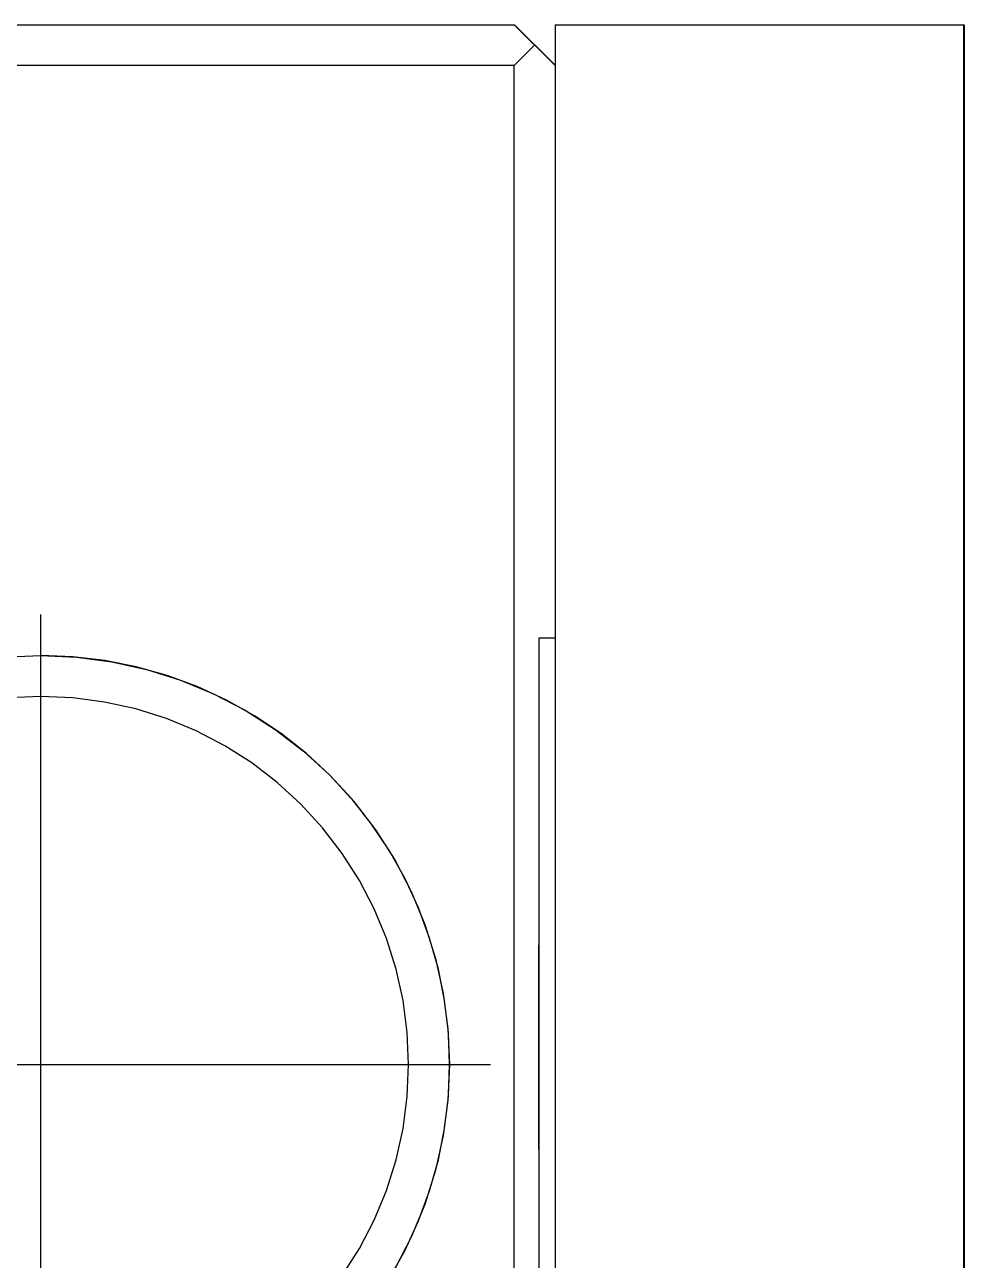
# Model space of a CAD drawing. Extents: x 166 to 392, y 15 to 196.
# Drawn here: x 243.03 to 254.53, y 52.74 to 67.84 of the extents above; entities that cross this region are included whole.
import ezdxf

# ---------------------------------------------------------------- set-up
doc = ezdxf.new("R2010")
doc.units = 0
doc.header["$LTSCALE"] = 10
doc.linetypes.add('CENTER', pattern=[2, 1.25, -0.25, 0.25, -0.25])
doc.layers.get('0').update_dxf_attribs({"linetype": 'CONTINUOUS'})
doc.layers.add('CENTER', color=1, linetype='CENTER')

msp = doc.modelspace()

# ---------------------------------------------------------------- linework, layer by layer
at = {"color": 7, "linetype": 'CONTINUOUS'}
for p, q in [((232.02206, 67.84333), (249.027374, 67.84333)), ((249.022005, 67.843275), (249.521949, 67.34344)), ((249.521949, 67.348756), (249.02743, 67.843386)), ((249.521949, 67.84333), (249.521949, 30.34333)), ((249.521949, 67.84333), (254.527485, 67.84333)), ((254.521949, 35.34333), (254.521949, 67.84333)), ((254.527485, 67.84333), (254.527485, 35.34333)), ((249.021949, 67.34333), (249.272005, 67.59333)), ((249.021949, 67.34333), (231.522061, 67.34333)), ((249.021949, 43.34333), (249.021949, 67.34333)), ((254.524591, 66.457088), (254.524611, 66.498179)), ((254.524611, 66.498179), (254.524632, 66.53215)), ((254.524632, 66.53215), (254.524652, 66.558792)), ((254.524652, 66.558792), (254.524674, 66.57794)), ((254.524674, 66.57794), (254.524695, 66.589476)), ((254.524695, 66.589476), (254.524717, 66.59333)), ((254.524717, 66.59333), (254.524739, 66.589476)), ((254.524739, 66.589476), (254.52476, 66.57794)), ((254.52476, 66.57794), (254.524782, 66.558792)), ((254.524782, 66.558792), (254.524803, 66.53215)), ((254.524803, 66.53215), (254.524823, 66.498179)), ((254.524823, 66.498179), (254.524843, 66.457088)), ((254.524537, 66.293837), (254.524554, 66.354601)), ((254.524554, 66.354601), (254.524572, 66.40913)), ((254.524572, 66.40913), (254.524591, 66.457088)), ((254.524843, 66.457088), (254.524862, 66.40913)), ((254.524862, 66.40913), (254.52488, 66.354601)), ((254.52488, 66.354601), (254.524897, 66.293837)), ((254.524507, 66.15514), (254.524521, 66.227213)), ((254.524521, 66.227213), (254.524537, 66.293837)), ((254.524897, 66.293837), (254.524913, 66.227213)), ((254.524913, 66.227213), (254.524927, 66.15514)), ((254.522399, 65.990543), (254.52241, 66.025442)), ((254.52241, 66.025442), (254.522422, 66.056135)), ((254.522422, 66.056135), (254.522435, 66.082433)), ((254.522435, 66.082433), (254.522448, 66.104175)), ((254.522448, 66.104175), (254.522461, 66.121226)), ((254.522461, 66.121226), (254.522475, 66.13348)), ((254.522475, 66.13348), (254.522489, 66.140864)), ((254.522489, 66.140864), (254.522503, 66.14333)), ((254.522503, 66.14333), (254.522517, 66.140864)), ((254.522517, 66.140864), (254.52253, 66.13348)), ((254.52253, 66.13348), (254.522544, 66.121226)), ((254.522544, 66.121226), (254.522558, 66.104175)), ((254.522558, 66.104175), (254.522571, 66.082433)), ((254.522571, 66.082433), (254.522583, 66.056135)), ((254.522583, 66.056135), (254.522595, 66.025442)), ((254.522595, 66.025442), (254.522607, 65.990543)), ((254.524481, 65.996453), (254.524493, 66.078061)), ((254.524493, 66.078061), (254.524507, 66.15514)), ((254.524927, 66.15514), (254.524941, 66.078061)), ((254.524941, 66.078061), (254.524953, 65.996453)), ((254.526827, 65.990543), (254.526839, 66.025442)), ((254.526839, 66.025442), (254.526851, 66.056135)), ((254.526851, 66.056135), (254.526863, 66.082433)), ((254.526863, 66.082433), (254.526877, 66.104175)), ((254.526877, 66.104175), (254.52689, 66.121226)), ((254.52689, 66.121226), (254.526904, 66.13348)), ((254.526904, 66.13348), (254.526917, 66.140864)), ((254.526917, 66.140864), (254.526931, 66.14333)), ((254.526931, 66.14333), (254.526945, 66.140864)), ((254.526945, 66.140864), (254.526959, 66.13348)), ((254.526959, 66.13348), (254.526973, 66.121226)), ((254.526973, 66.121226), (254.526986, 66.104175)), ((254.526986, 66.104175), (254.526999, 66.082433)), ((254.526999, 66.082433), (254.527012, 66.056135)), ((254.527012, 66.056135), (254.527024, 66.025442)), ((254.527024, 66.025442), (254.527035, 65.990543)), ((254.522359, 65.813558), (254.522368, 65.862888)), ((254.522368, 65.862888), (254.522378, 65.909015)), ((254.522378, 65.909015), (254.522388, 65.951654)), ((254.522388, 65.951654), (254.522399, 65.990543)), ((254.522607, 65.990543), (254.522618, 65.951654)), ((254.522618, 65.951654), (254.522628, 65.909015)), ((254.522628, 65.909015), (254.522637, 65.862888)), ((254.522637, 65.862888), (254.522646, 65.813558)), ((254.524461, 65.821684), (254.52447, 65.910818)), ((254.52447, 65.910818), (254.524481, 65.996453)), ((254.524953, 65.996453), (254.524964, 65.910818)), ((254.524964, 65.910818), (254.524973, 65.821684)), ((254.526788, 65.813558), (254.526797, 65.862888)), ((254.526797, 65.862888), (254.526806, 65.909015)), ((254.526806, 65.909015), (254.526816, 65.951654)), ((254.526816, 65.951654), (254.526827, 65.990543)), ((254.527035, 65.990543), (254.527046, 65.951654)), ((254.527046, 65.951654), (254.527057, 65.909015)), ((254.527057, 65.909015), (254.527066, 65.862888)), ((254.527066, 65.862888), (254.527075, 65.813558)), ((254.522345, 65.706522), (254.522352, 65.761329)), ((254.522352, 65.761329), (254.522359, 65.813558)), ((254.522646, 65.813558), (254.522654, 65.761329)), ((254.522654, 65.761329), (254.522661, 65.706522)), ((254.524448, 65.635136), (254.524454, 65.729601)), ((254.524454, 65.729601), (254.524461, 65.821684)), ((254.524973, 65.821684), (254.52498, 65.729601)), ((254.52498, 65.729601), (254.524986, 65.635136)), ((254.526773, 65.706522), (254.52678, 65.761329)), ((254.52678, 65.761329), (254.526788, 65.813558)), ((254.527075, 65.813558), (254.527082, 65.761329)), ((254.527082, 65.761329), (254.527089, 65.706522)), ((254.522331, 65.530086), (254.522334, 65.590543)), ((254.522334, 65.590543), (254.522339, 65.649476)), ((254.522339, 65.649476), (254.522345, 65.706522)), ((254.522661, 65.706522), (254.522666, 65.649476)), ((254.522666, 65.649476), (254.522671, 65.590543)), ((254.522671, 65.590543), (254.522675, 65.530086)), ((254.524444, 65.538873), (254.524448, 65.635136)), ((254.524986, 65.635136), (254.52499, 65.538873)), ((254.526759, 65.530086), (254.526763, 65.590543)), ((254.526763, 65.590543), (254.526768, 65.649476)), ((254.526768, 65.649476), (254.526773, 65.706522)), ((254.527089, 65.706522), (254.527095, 65.649476)), ((254.527095, 65.649476), (254.5271, 65.590543)), ((254.5271, 65.590543), (254.527104, 65.530086)), ((254.522326, 65.406097), (254.522328, 65.468477)), ((254.522328, 65.468477), (254.522331, 65.530086)), ((254.522675, 65.530086), (254.522678, 65.468477)), ((254.522678, 65.468477), (254.522679, 65.406097)), ((254.52444, 65.34333), (254.524441, 65.441404)), ((254.524441, 65.441404), (254.524444, 65.538873)), ((254.52499, 65.538873), (254.524993, 65.441404)), ((254.524993, 65.441404), (254.524994, 65.34333)), ((254.526755, 65.406097), (254.526756, 65.468477)), ((254.526756, 65.468477), (254.526759, 65.530086)), ((254.527104, 65.530086), (254.527106, 65.468477)), ((254.527106, 65.468477), (254.527108, 65.406097)), ((254.522326, 65.34333), (254.522326, 65.406097)), ((254.522326, 65.280562), (254.522326, 65.34333)), ((254.522328, 65.218182), (254.522326, 65.280562)), ((254.522679, 65.280562), (254.522678, 65.218182)), ((254.522679, 65.406097), (254.52268, 65.34333)), ((254.52268, 65.34333), (254.522679, 65.280562)), ((254.524441, 65.245256), (254.52444, 65.34333)), ((254.524994, 65.34333), (254.524993, 65.245256)), ((254.526754, 65.34333), (254.526755, 65.406097)), ((254.526755, 65.280562), (254.526754, 65.34333)), ((254.526756, 65.218182), (254.526755, 65.280562)), ((254.527108, 65.280562), (254.527106, 65.218182)), ((254.527108, 65.406097), (254.527108, 65.34333)), ((254.527108, 65.34333), (254.527108, 65.280562)), ((254.522331, 65.156573), (254.522328, 65.218182)), ((254.522334, 65.096116), (254.522331, 65.156573)), ((254.522675, 65.156573), (254.522671, 65.096116)), ((254.522678, 65.218182), (254.522675, 65.156573)), ((254.524444, 65.147787), (254.524441, 65.245256)), ((254.524448, 65.051523), (254.524444, 65.147787)), ((254.52499, 65.147787), (254.524986, 65.051523)), ((254.524993, 65.245256), (254.52499, 65.147787)), ((254.526759, 65.156573), (254.526756, 65.218182)), ((254.526763, 65.096116), (254.526759, 65.156573)), ((254.527104, 65.156573), (254.5271, 65.096116)), ((254.527106, 65.218182), (254.527104, 65.156573)), ((254.522339, 65.037183), (254.522334, 65.096116)), ((254.522345, 64.980137), (254.522339, 65.037183)), ((254.522352, 64.925331), (254.522345, 64.980137)), ((254.522661, 64.980137), (254.522654, 64.925331)), ((254.522666, 65.037183), (254.522661, 64.980137)), ((254.522671, 65.096116), (254.522666, 65.037183)), ((254.524454, 64.957058), (254.524448, 65.051523)), ((254.524461, 64.864975), (254.524454, 64.957058)), ((254.52498, 64.957058), (254.524973, 64.864975)), ((254.524986, 65.051523), (254.52498, 64.957058)), ((254.526768, 65.037183), (254.526763, 65.096116)), ((254.526773, 64.980137), (254.526768, 65.037183)), ((254.52678, 64.925331), (254.526773, 64.980137)), ((254.527089, 64.980137), (254.527082, 64.925331)), ((254.527095, 65.037183), (254.527089, 64.980137)), ((254.5271, 65.096116), (254.527095, 65.037183)), ((254.522359, 64.873101), (254.522352, 64.925331)), ((254.522368, 64.823771), (254.522359, 64.873101)), ((254.522378, 64.777644), (254.522368, 64.823771)), ((254.522637, 64.823771), (254.522628, 64.777644)), ((254.522646, 64.873101), (254.522637, 64.823771)), ((254.522654, 64.925331), (254.522646, 64.873101)), ((254.52447, 64.775842), (254.524461, 64.864975)), ((254.524973, 64.864975), (254.524964, 64.775842)), ((254.526788, 64.873101), (254.52678, 64.925331)), ((254.526797, 64.823771), (254.526788, 64.873101)), ((254.526806, 64.777644), (254.526797, 64.823771)), ((254.527066, 64.823771), (254.527057, 64.777644)), ((254.527075, 64.873101), (254.527066, 64.823771)), ((254.527082, 64.925331), (254.527075, 64.873101)), ((254.522388, 64.735005), (254.522378, 64.777644)), ((254.522399, 64.696116), (254.522388, 64.735005)), ((254.52241, 64.661218), (254.522399, 64.696116)), ((254.522422, 64.630524), (254.52241, 64.661218)), ((254.522595, 64.661218), (254.522583, 64.630524)), ((254.522607, 64.696116), (254.522595, 64.661218)), ((254.522618, 64.735005), (254.522607, 64.696116)), ((254.522628, 64.777644), (254.522618, 64.735005)), ((254.524481, 64.690206), (254.52447, 64.775842)), ((254.524493, 64.608598), (254.524481, 64.690206)), ((254.524953, 64.690206), (254.524941, 64.608598)), ((254.524964, 64.775842), (254.524953, 64.690206)), ((254.526816, 64.735005), (254.526806, 64.777644)), ((254.526827, 64.696116), (254.526816, 64.735005)), ((254.526839, 64.661218), (254.526827, 64.696116)), ((254.526851, 64.630524), (254.526839, 64.661218)), ((254.527024, 64.661218), (254.527012, 64.630524)), ((254.527035, 64.696116), (254.527024, 64.661218)), ((254.527046, 64.735005), (254.527035, 64.696116)), ((254.527057, 64.777644), (254.527046, 64.735005)), ((254.522435, 64.604226), (254.522422, 64.630524)), ((254.522448, 64.582484), (254.522435, 64.604226)), ((254.522461, 64.565434), (254.522448, 64.582484)), ((254.522475, 64.553179), (254.522461, 64.565434)), ((254.522489, 64.545796), (254.522475, 64.553179)), ((254.522503, 64.54333), (254.522489, 64.545796)), ((254.522517, 64.545796), (254.522503, 64.54333)), ((254.52253, 64.553179), (254.522517, 64.545796)), ((254.522544, 64.565434), (254.52253, 64.553179)), ((254.522558, 64.582484), (254.522544, 64.565434)), ((254.522571, 64.604226), (254.522558, 64.582484)), ((254.522583, 64.630524), (254.522571, 64.604226)), ((254.524507, 64.53152), (254.524493, 64.608598)), ((254.524521, 64.459446), (254.524507, 64.53152)), ((254.524927, 64.53152), (254.524913, 64.459446)), ((254.524941, 64.608598), (254.524927, 64.53152)), ((254.526863, 64.604226), (254.526851, 64.630524)), ((254.526877, 64.582484), (254.526863, 64.604226)), ((254.52689, 64.565434), (254.526877, 64.582484)), ((254.526904, 64.553179), (254.52689, 64.565434)), ((254.526917, 64.545796), (254.526904, 64.553179)), ((254.526931, 64.54333), (254.526917, 64.545796)), ((254.526945, 64.545796), (254.526931, 64.54333)), ((254.526959, 64.553179), (254.526945, 64.545796)), ((254.526973, 64.565434), (254.526959, 64.553179)), ((254.526986, 64.582484), (254.526973, 64.565434)), ((254.526999, 64.604226), (254.526986, 64.582484)), ((254.527012, 64.630524), (254.526999, 64.604226)), ((254.524537, 64.392822), (254.524521, 64.459446)), ((254.524554, 64.332058), (254.524537, 64.392822)), ((254.524897, 64.392822), (254.52488, 64.332058)), ((254.524913, 64.459446), (254.524897, 64.392822)), ((254.524572, 64.277529), (254.524554, 64.332058)), ((254.524591, 64.229571), (254.524572, 64.277529)), ((254.524611, 64.18848), (254.524591, 64.229571)), ((254.524843, 64.229571), (254.524823, 64.18848)), ((254.524862, 64.277529), (254.524843, 64.229571)), ((254.52488, 64.332058), (254.524862, 64.277529)), ((254.524632, 64.154509), (254.524611, 64.18848)), ((254.524652, 64.127867), (254.524632, 64.154509)), ((254.524674, 64.108719), (254.524652, 64.127867)), ((254.524695, 64.097183), (254.524674, 64.108719)), ((254.524717, 64.09333), (254.524695, 64.097183)), ((254.524739, 64.097183), (254.524717, 64.09333)), ((254.52476, 64.108719), (254.524739, 64.097183)), ((254.524782, 64.127867), (254.52476, 64.108719)), ((254.524803, 64.154509), (254.524782, 64.127867)), ((254.524823, 64.18848), (254.524803, 64.154509)), ((249.322016, 60.34333), (249.322016, 50.34333)), ((249.521949, 60.34333), (249.322016, 60.34333)), ((249.327419, 50.34333), (249.327419, 60.34333)), ((242.838575, 60.115784), (243.230871, 60.131198)), ((243.232532, 60.131198), (243.230871, 60.131198)), ((243.230871, 60.131198), (243.66665, 60.112171)), ((243.624827, 60.115784), (243.232532, 60.131198)), ((244.014704, 60.069639), (243.624827, 60.115784)), ((243.66665, 60.112171), (244.099112, 60.055236)), ((244.399758, 59.993047), (244.014704, 60.069639)), ((244.099112, 60.055236), (244.524966, 59.960827)), ((244.777617, 59.88648), (244.399758, 59.993047)), ((244.524966, 59.960827), (244.940972, 59.829661)), ((245.145949, 59.750595), (244.777617, 59.88648)), ((244.940972, 59.829661), (245.343962, 59.662737)), ((245.502484, 59.58623), (245.145949, 59.750595)), ((243.23076, 59.631198), (242.838559, 59.614074)), ((243.622961, 59.614074), (243.23076, 59.631198)), ((244.012177, 59.562833), (243.622961, 59.614074)), ((244.395446, 59.477864), (244.012177, 59.562833)), ((245.343962, 59.662737), (245.730871, 59.461325)), ((245.845024, 59.394398), (245.502484, 59.58623)), ((244.769851, 59.359814), (244.395446, 59.477864)), ((245.730871, 59.461325), (246.098753, 59.226958)), ((246.171458, 59.176283), (245.845024, 59.394398)), ((245.132542, 59.209583), (244.769851, 59.359814)), ((246.098753, 59.226958), (246.444809, 58.96142)), ((245.48076, 59.028312), (245.132542, 59.209583)), ((246.479772, 58.933227), (246.171458, 59.176283)), ((245.811854, 58.817382), (245.48076, 59.028312)), ((246.444809, 58.96142), (246.766405, 58.666732)), ((246.768065, 58.666732), (246.479772, 58.933227)), ((246.123304, 58.578398), (245.811854, 58.817382)), ((246.766405, 58.666732), (247.061093, 58.345136)), ((247.034561, 58.378438), (246.768065, 58.666732)), ((246.412741, 58.313178), (246.123304, 58.578398)), ((246.67796, 58.023742), (246.412741, 58.313178)), ((247.277616, 58.070124), (247.034561, 58.378438)), ((247.061093, 58.345136), (247.326631, 57.99908)), ((246.916944, 57.712292), (246.67796, 58.023742)), ((247.495732, 57.74369), (247.277616, 58.070124)), ((247.326631, 57.99908), (247.560998, 57.631198)), ((247.127874, 57.381198), (246.916944, 57.712292)), ((247.687564, 57.40115), (247.495732, 57.74369)), ((254.524505, 57.653028), (254.524546, 57.720971)), ((254.524546, 57.720971), (254.524588, 57.774254)), ((254.524588, 57.774254), (254.52463, 57.812551)), ((254.52463, 57.812551), (254.524674, 57.835623)), ((254.524674, 57.835623), (254.524717, 57.84333)), ((254.524717, 57.84333), (254.52476, 57.835623)), ((254.52476, 57.835623), (254.524804, 57.812551)), ((254.524804, 57.812551), (254.524846, 57.774254)), ((254.524846, 57.774254), (254.524888, 57.720971)), ((254.524888, 57.720971), (254.524929, 57.653028)), ((247.560998, 57.631198), (247.76241, 57.244289)), ((254.524428, 57.47493), (254.524466, 57.570846)), ((254.524466, 57.570846), (254.524505, 57.653028)), ((254.524929, 57.653028), (254.524968, 57.570846)), ((254.524968, 57.570846), (254.525006, 57.47493)), ((254.524392, 57.365872), (254.524428, 57.47493)), ((254.525006, 57.47493), (254.525042, 57.365872)), ((247.309145, 57.03298), (247.127874, 57.381198)), ((247.851929, 57.044615), (247.687564, 57.40115)), ((254.524358, 57.244345), (254.524392, 57.365872)), ((254.525042, 57.365872), (254.525077, 57.244345)), ((247.76241, 57.244289), (247.929334, 56.841298)), ((254.524296, 56.96695), (254.524326, 57.111097)), ((254.524326, 57.111097), (254.524358, 57.244345)), ((254.525077, 57.244345), (254.525108, 57.111097)), ((254.525108, 57.111097), (254.525138, 56.96695)), ((247.459377, 56.670288), (247.309145, 57.03298)), ((247.987814, 56.676283), (247.851929, 57.044615)), ((254.524269, 56.812793), (254.524296, 56.96695)), ((254.525138, 56.96695), (254.525165, 56.812793)), ((247.929334, 56.841298), (248.0605, 56.425293)), ((254.524245, 56.649576), (254.524269, 56.812793)), ((254.525165, 56.812793), (254.525189, 56.649576)), ((247.577426, 56.295883), (247.459377, 56.670288)), ((248.094381, 56.298424), (247.987814, 56.676283)), ((254.524224, 56.478306), (254.524245, 56.649576)), ((254.525189, 56.649576), (254.52521, 56.478306)), ((249.322488, 56.457088), (249.322508, 56.498179)), ((249.322508, 56.498179), (249.322528, 56.53215)), ((249.322528, 56.53215), (249.322549, 56.558792)), ((249.322549, 56.558792), (249.32257, 56.57794)), ((249.32257, 56.57794), (249.322592, 56.589476)), ((249.322592, 56.589476), (249.322614, 56.59333)), ((249.322614, 56.59333), (249.322635, 56.589476)), ((249.322635, 56.589476), (249.322657, 56.57794)), ((249.322657, 56.57794), (249.322678, 56.558792)), ((249.322678, 56.558792), (249.322699, 56.53215)), ((249.322699, 56.53215), (249.32272, 56.498179)), ((249.32272, 56.498179), (249.322739, 56.457088)), ((254.522377, 56.457088), (254.522397, 56.498179)), ((254.522397, 56.498179), (254.522417, 56.53215)), ((254.522417, 56.53215), (254.522438, 56.558792)), ((254.522438, 56.558792), (254.522459, 56.57794)), ((254.522459, 56.57794), (254.522481, 56.589476)), ((254.522481, 56.589476), (254.522503, 56.59333)), ((254.522503, 56.59333), (254.522525, 56.589476)), ((254.522525, 56.589476), (254.522546, 56.57794)), ((254.522546, 56.57794), (254.522567, 56.558792)), ((254.522567, 56.558792), (254.522588, 56.53215)), ((254.522588, 56.53215), (254.522609, 56.498179)), ((254.522609, 56.498179), (254.522628, 56.457088)), ((254.526806, 56.457088), (254.526825, 56.498179)), ((254.526825, 56.498179), (254.526846, 56.53215)), ((254.526846, 56.53215), (254.526867, 56.558792)), ((254.526867, 56.558792), (254.526888, 56.57794)), ((254.526888, 56.57794), (254.52691, 56.589476)), ((254.52691, 56.589476), (254.526931, 56.59333)), ((254.526931, 56.59333), (254.526953, 56.589476)), ((254.526953, 56.589476), (254.526975, 56.57794)), ((254.526975, 56.57794), (254.526996, 56.558792)), ((254.526996, 56.558792), (254.527017, 56.53215)), ((254.527017, 56.53215), (254.527037, 56.498179)), ((254.527037, 56.498179), (254.527057, 56.457088)), ((248.0605, 56.425293), (248.15491, 55.999439)), ((249.322434, 56.293837), (249.322451, 56.354601)), ((249.322451, 56.354601), (249.322469, 56.40913)), ((249.322469, 56.40913), (249.322488, 56.457088)), ((249.322739, 56.457088), (249.322758, 56.40913)), ((249.322758, 56.40913), (249.322776, 56.354601)), ((249.322776, 56.354601), (249.322793, 56.293837)), ((254.522323, 56.293837), (254.52234, 56.354601)), ((254.52234, 56.354601), (254.522358, 56.40913)), ((254.522358, 56.40913), (254.522377, 56.457088)), ((254.522628, 56.457088), (254.522647, 56.40913)), ((254.522647, 56.40913), (254.522665, 56.354601)), ((254.522665, 56.354601), (254.522683, 56.293837)), ((254.524206, 56.300038), (254.524224, 56.478306)), ((254.52521, 56.478306), (254.525228, 56.300038)), ((254.526752, 56.293837), (254.526769, 56.354601)), ((254.526769, 56.354601), (254.526787, 56.40913)), ((254.526787, 56.40913), (254.526806, 56.457088)), ((254.527057, 56.457088), (254.527076, 56.40913)), ((254.527076, 56.40913), (254.527094, 56.354601)), ((254.527094, 56.354601), (254.527111, 56.293837)), ((247.662395, 55.912614), (247.577426, 56.295883)), ((248.170973, 55.91337), (248.094381, 56.298424)), ((249.322403, 56.15514), (249.322418, 56.227213)), ((249.322418, 56.227213), (249.322434, 56.293837)), ((249.322793, 56.293837), (249.322809, 56.227213)), ((249.322809, 56.227213), (249.322824, 56.15514)), ((254.522292, 56.15514), (254.522307, 56.227213)), ((254.522307, 56.227213), (254.522323, 56.293837)), ((254.522683, 56.293837), (254.522699, 56.227213)), ((254.522699, 56.227213), (254.522713, 56.15514)), ((254.524191, 56.115872), (254.524206, 56.300038)), ((254.525228, 56.300038), (254.525244, 56.115872)), ((254.526721, 56.15514), (254.526736, 56.227213)), ((254.526736, 56.227213), (254.526752, 56.293837)), ((254.527111, 56.293837), (254.527127, 56.227213)), ((254.527127, 56.227213), (254.527142, 56.15514)), ((249.322378, 55.996453), (249.32239, 56.078061)), ((249.32239, 56.078061), (249.322403, 56.15514)), ((249.322824, 56.15514), (249.322838, 56.078061)), ((249.322838, 56.078061), (249.32285, 55.996453)), ((254.522267, 55.996453), (254.522279, 56.078061)), ((254.522279, 56.078061), (254.522292, 56.15514)), ((254.522713, 56.15514), (254.522727, 56.078061)), ((254.522727, 56.078061), (254.522739, 55.996453)), ((254.524179, 55.926943), (254.524191, 56.115872)), ((254.525244, 56.115872), (254.525255, 55.926943)), ((254.526695, 55.996453), (254.526707, 56.078061)), ((254.526707, 56.078061), (254.526721, 56.15514)), ((254.527142, 56.15514), (254.527155, 56.078061)), ((254.527155, 56.078061), (254.527167, 55.996453)), ((247.713636, 55.523398), (247.662395, 55.912614)), ((248.15491, 55.999439), (248.211844, 55.566976)), ((248.217118, 55.523493), (248.170973, 55.91337)), ((249.322358, 55.821684), (249.322367, 55.910818)), ((249.322367, 55.910818), (249.322378, 55.996453)), ((249.32285, 55.996453), (249.32286, 55.910818)), ((249.32286, 55.910818), (249.322869, 55.821684)), ((254.522247, 55.821684), (254.522256, 55.910818)), ((254.522256, 55.910818), (254.522267, 55.996453)), ((254.522739, 55.996453), (254.522749, 55.910818)), ((254.522749, 55.910818), (254.522759, 55.821684)), ((254.52417, 55.734416), (254.524179, 55.926943)), ((254.525255, 55.926943), (254.525264, 55.734416)), ((254.526676, 55.821684), (254.526685, 55.910818)), ((254.526685, 55.910818), (254.526695, 55.996453)), ((254.527167, 55.996453), (254.527178, 55.910818)), ((254.527178, 55.910818), (254.527187, 55.821684)), ((249.32235, 55.729601), (249.322358, 55.821684)), ((249.322869, 55.821684), (249.322877, 55.729601)), ((254.52224, 55.729601), (254.522247, 55.821684)), ((254.522759, 55.821684), (254.522766, 55.729601)), ((254.526668, 55.729601), (254.526676, 55.821684)), ((254.527187, 55.821684), (254.527195, 55.729601)), ((249.32234, 55.538873), (249.322344, 55.635136)), ((249.322344, 55.635136), (249.32235, 55.729601)), ((249.322877, 55.729601), (249.322883, 55.635136)), ((249.322883, 55.635136), (249.322887, 55.538873)), ((254.522229, 55.538873), (254.522234, 55.635136)), ((254.522234, 55.635136), (254.52224, 55.729601)), ((254.522766, 55.729601), (254.522772, 55.635136)), ((254.522772, 55.635136), (254.522776, 55.538873)), ((254.524165, 55.539477), (254.52417, 55.734416)), ((254.525264, 55.734416), (254.525269, 55.539477)), ((254.526658, 55.538873), (254.526662, 55.635136)), ((254.526662, 55.635136), (254.526668, 55.729601)), ((254.527195, 55.729601), (254.5272, 55.635136)), ((254.5272, 55.635136), (254.527205, 55.538873)), ((247.73076, 55.131198), (247.713636, 55.523398)), ((248.211844, 55.566976), (248.230871, 55.131198)), ((248.232531, 55.131198), (248.217118, 55.523493)), ((249.322337, 55.34333), (249.322338, 55.441404)), ((249.322338, 55.441404), (249.32234, 55.538873)), ((249.322887, 55.538873), (249.32289, 55.441404)), ((249.32289, 55.441404), (249.32289, 55.34333)), ((254.522226, 55.34333), (254.522227, 55.441404)), ((254.522227, 55.441404), (254.522229, 55.538873)), ((254.522776, 55.538873), (254.522779, 55.441404)), ((254.522779, 55.441404), (254.52278, 55.34333)), ((254.524163, 55.34333), (254.524165, 55.539477)), ((254.525269, 55.539477), (254.525271, 55.34333)), ((254.526654, 55.34333), (254.526655, 55.441404)), ((254.526655, 55.441404), (254.526658, 55.538873)), ((254.527205, 55.538873), (254.527207, 55.441404)), ((254.527207, 55.441404), (254.527208, 55.34333)), ((249.322338, 55.245256), (249.322337, 55.34333)), ((249.32289, 55.34333), (249.32289, 55.245256)), ((254.522227, 55.245256), (254.522226, 55.34333)), ((254.52278, 55.34333), (254.522779, 55.245256)), ((254.524165, 55.147182), (254.524163, 55.34333)), ((254.525271, 55.34333), (254.525269, 55.147182)), ((254.526655, 55.245256), (254.526654, 55.34333)), ((254.527208, 55.34333), (254.527207, 55.245256)), ((249.32234, 55.147787), (249.322338, 55.245256)), ((249.322344, 55.051523), (249.32234, 55.147787)), ((249.322887, 55.147787), (249.322883, 55.051523)), ((249.32289, 55.245256), (249.322887, 55.147787)), ((254.522229, 55.147787), (254.522227, 55.245256)), ((254.522234, 55.051523), (254.522229, 55.147787)), ((254.522776, 55.147787), (254.522772, 55.051523)), ((254.522779, 55.245256), (254.522776, 55.147787)), ((254.52417, 54.952243), (254.524165, 55.147182)), ((254.525269, 55.147182), (254.525264, 54.952243)), ((254.526658, 55.147787), (254.526655, 55.245256)), ((254.526662, 55.051523), (254.526658, 55.147787)), ((254.527205, 55.147787), (254.5272, 55.051523)), ((254.527207, 55.245256), (254.527205, 55.147787)), ((247.713636, 54.738997), (247.73076, 55.131198)), ((248.230871, 55.131198), (248.211844, 54.695419)), ((248.217118, 54.738902), (248.232531, 55.131198)), ((249.32235, 54.957058), (249.322344, 55.051523)), ((249.322883, 55.051523), (249.322877, 54.957058)), ((254.52224, 54.957058), (254.522234, 55.051523)), ((254.522772, 55.051523), (254.522766, 54.957058)), ((254.526668, 54.957058), (254.526662, 55.051523)), ((254.5272, 55.051523), (254.527195, 54.957058)), ((249.322358, 54.864975), (249.32235, 54.957058)), ((249.322367, 54.775842), (249.322358, 54.864975)), ((249.322869, 54.864975), (249.32286, 54.775842)), ((249.322877, 54.957058), (249.322869, 54.864975)), ((254.522247, 54.864975), (254.52224, 54.957058)), ((254.522256, 54.775842), (254.522247, 54.864975)), ((254.522759, 54.864975), (254.522749, 54.775842)), ((254.522766, 54.957058), (254.522759, 54.864975)), ((254.524179, 54.759716), (254.52417, 54.952243)), ((254.525264, 54.952243), (254.525255, 54.759716)), ((254.526676, 54.864975), (254.526668, 54.957058)), ((254.526685, 54.775842), (254.526676, 54.864975)), ((254.527187, 54.864975), (254.527178, 54.775842)), ((254.527195, 54.957058), (254.527187, 54.864975)), ((247.662395, 54.349781), (247.713636, 54.738997)), ((248.211844, 54.695419), (248.15491, 54.262957)), ((248.170973, 54.349025), (248.217118, 54.738902)), ((249.322378, 54.690206), (249.322367, 54.775842)), ((249.32239, 54.608598), (249.322378, 54.690206)), ((249.32285, 54.690206), (249.322838, 54.608598)), ((249.32286, 54.775842), (249.32285, 54.690206)), ((254.522267, 54.690206), (254.522256, 54.775842)), ((254.522279, 54.608598), (254.522267, 54.690206)), ((254.522739, 54.690206), (254.522727, 54.608598)), ((254.522749, 54.775842), (254.522739, 54.690206)), ((254.524191, 54.570787), (254.524179, 54.759716)), ((254.525255, 54.759716), (254.525244, 54.570787)), ((254.526695, 54.690206), (254.526685, 54.775842)), ((254.526707, 54.608598), (254.526695, 54.690206)), ((254.527167, 54.690206), (254.527155, 54.608598)), ((254.527178, 54.775842), (254.527167, 54.690206)), ((249.322403, 54.53152), (249.32239, 54.608598)), ((249.322838, 54.608598), (249.322824, 54.53152)), ((254.522292, 54.53152), (254.522279, 54.608598)), ((254.522727, 54.608598), (254.522713, 54.53152)), ((254.524206, 54.386621), (254.524191, 54.570787)), ((254.525244, 54.570787), (254.525228, 54.386621)), ((254.526721, 54.53152), (254.526707, 54.608598)), ((254.527155, 54.608598), (254.527142, 54.53152)), ((249.322418, 54.459446), (249.322403, 54.53152)), ((249.322434, 54.392822), (249.322418, 54.459446)), ((249.322451, 54.332058), (249.322434, 54.392822)), ((249.322793, 54.392822), (249.322776, 54.332058)), ((249.322809, 54.459446), (249.322793, 54.392822)), ((249.322824, 54.53152), (249.322809, 54.459446)), ((254.522307, 54.459446), (254.522292, 54.53152)), ((254.522323, 54.392822), (254.522307, 54.459446)), ((254.52234, 54.332058), (254.522323, 54.392822)), ((254.522683, 54.392822), (254.522665, 54.332058)), ((254.522699, 54.459446), (254.522683, 54.392822)), ((254.522713, 54.53152), (254.522699, 54.459446)), ((254.524224, 54.208353), (254.524206, 54.386621)), ((254.525228, 54.386621), (254.52521, 54.208353)), ((254.526736, 54.459446), (254.526721, 54.53152)), ((254.526752, 54.392822), (254.526736, 54.459446)), ((254.526769, 54.332058), (254.526752, 54.392822)), ((254.527111, 54.392822), (254.527094, 54.332058)), ((254.527127, 54.459446), (254.527111, 54.392822)), ((254.527142, 54.53152), (254.527127, 54.459446)), ((247.577426, 53.966512), (247.662395, 54.349781)), ((248.15491, 54.262957), (248.0605, 53.837102)), ((248.094381, 53.963971), (248.170973, 54.349025)), ((249.322469, 54.277529), (249.322451, 54.332058)), ((249.322488, 54.229571), (249.322469, 54.277529)), ((249.322758, 54.277529), (249.322739, 54.229571)), ((249.322776, 54.332058), (249.322758, 54.277529)), ((254.522358, 54.277529), (254.52234, 54.332058)), ((254.522377, 54.229571), (254.522358, 54.277529)), ((254.522647, 54.277529), (254.522628, 54.229571)), ((254.522665, 54.332058), (254.522647, 54.277529)), ((254.526787, 54.277529), (254.526769, 54.332058)), ((254.526806, 54.229571), (254.526787, 54.277529)), ((254.527076, 54.277529), (254.527057, 54.229571)), ((254.527094, 54.332058), (254.527076, 54.277529)), ((249.322508, 54.18848), (249.322488, 54.229571)), ((249.322528, 54.154509), (249.322508, 54.18848)), ((249.322549, 54.127867), (249.322528, 54.154509)), ((249.32257, 54.108719), (249.322549, 54.127867)), ((249.322592, 54.097183), (249.32257, 54.108719)), ((249.322614, 54.09333), (249.322592, 54.097183)), ((249.322635, 54.097183), (249.322614, 54.09333)), ((249.322657, 54.108719), (249.322635, 54.097183)), ((249.322678, 54.127867), (249.322657, 54.108719)), ((249.322699, 54.154509), (249.322678, 54.127867)), ((249.32272, 54.18848), (249.322699, 54.154509)), ((249.322739, 54.229571), (249.32272, 54.18848)), ((254.522397, 54.18848), (254.522377, 54.229571)), ((254.522417, 54.154509), (254.522397, 54.18848)), ((254.522438, 54.127867), (254.522417, 54.154509)), ((254.522459, 54.108719), (254.522438, 54.127867)), ((254.522481, 54.097183), (254.522459, 54.108719)), ((254.522503, 54.09333), (254.522481, 54.097183)), ((254.522525, 54.097183), (254.522503, 54.09333)), ((254.522546, 54.108719), (254.522525, 54.097183)), ((254.522567, 54.127867), (254.522546, 54.108719)), ((254.522588, 54.154509), (254.522567, 54.127867)), ((254.522609, 54.18848), (254.522588, 54.154509)), ((254.522628, 54.229571), (254.522609, 54.18848)), ((254.524245, 54.037083), (254.524224, 54.208353)), ((254.52521, 54.208353), (254.525189, 54.037083)), ((254.526825, 54.18848), (254.526806, 54.229571)), ((254.526846, 54.154509), (254.526825, 54.18848)), ((254.526867, 54.127867), (254.526846, 54.154509)), ((254.526888, 54.108719), (254.526867, 54.127867)), ((254.52691, 54.097183), (254.526888, 54.108719)), ((254.526931, 54.09333), (254.52691, 54.097183)), ((254.526953, 54.097183), (254.526931, 54.09333)), ((254.526975, 54.108719), (254.526953, 54.097183)), ((254.526996, 54.127867), (254.526975, 54.108719)), ((254.527017, 54.154509), (254.526996, 54.127867)), ((254.527037, 54.18848), (254.527017, 54.154509)), ((254.527057, 54.229571), (254.527037, 54.18848)), ((247.459377, 53.592107), (247.577426, 53.966512)), ((247.987814, 53.586113), (248.094381, 53.963971)), ((254.524269, 53.873867), (254.524245, 54.037083)), ((254.525189, 54.037083), (254.525165, 53.873867)), ((248.0605, 53.837102), (247.929334, 53.421097)), ((254.524296, 53.71971), (254.524269, 53.873867)), ((254.525165, 53.873867), (254.525138, 53.71971)), ((254.524326, 53.575563), (254.524296, 53.71971)), ((254.525138, 53.71971), (254.525108, 53.575563)), ((247.309145, 53.229415), (247.459377, 53.592107)), ((247.851929, 53.21778), (247.987814, 53.586113)), ((254.524358, 53.442315), (254.524326, 53.575563)), ((254.525108, 53.575563), (254.525077, 53.442315)), ((247.929334, 53.421097), (247.76241, 53.018106)), ((254.524392, 53.320787), (254.524358, 53.442315)), ((254.525077, 53.442315), (254.525042, 53.320787)), ((247.127874, 52.881198), (247.309145, 53.229415)), ((247.687564, 52.861245), (247.851929, 53.21778)), ((254.524428, 53.211729), (254.524392, 53.320787)), ((254.524466, 53.115813), (254.524428, 53.211729)), ((254.525006, 53.211729), (254.524968, 53.115813)), ((254.525042, 53.320787), (254.525006, 53.211729)), ((254.524505, 53.033631), (254.524466, 53.115813)), ((254.524546, 52.965688), (254.524505, 53.033631)), ((254.524929, 53.033631), (254.524888, 52.965688)), ((254.524968, 53.115813), (254.524929, 53.033631)), ((246.916944, 52.550104), (247.127874, 52.881198)), ((247.76241, 53.018106), (247.560998, 52.631198)), ((254.524588, 52.912405), (254.524546, 52.965688)), ((254.52463, 52.874109), (254.524588, 52.912405)), ((254.524674, 52.851036), (254.52463, 52.874109)), ((254.524804, 52.874109), (254.52476, 52.851036)), ((254.524846, 52.912405), (254.524804, 52.874109)), ((254.524888, 52.965688), (254.524846, 52.912405)), ((247.495732, 52.518705), (247.687564, 52.861245)), ((254.524717, 52.84333), (254.524674, 52.851036)), ((254.52476, 52.851036), (254.524717, 52.84333))]:
    msp.add_line(p, q, dxfattribs=at)
at = {"layer": 'CENTER', "color": 1, "linetype": 'CENTER'}
for p, q in [((243.230871, 48.131198), (243.230871, 62.131198)), ((236.230871, 55.131198), (250.230871, 55.131198))]:
    msp.add_line(p, q, dxfattribs=at)

doc.saveas('drawing.dxf')
